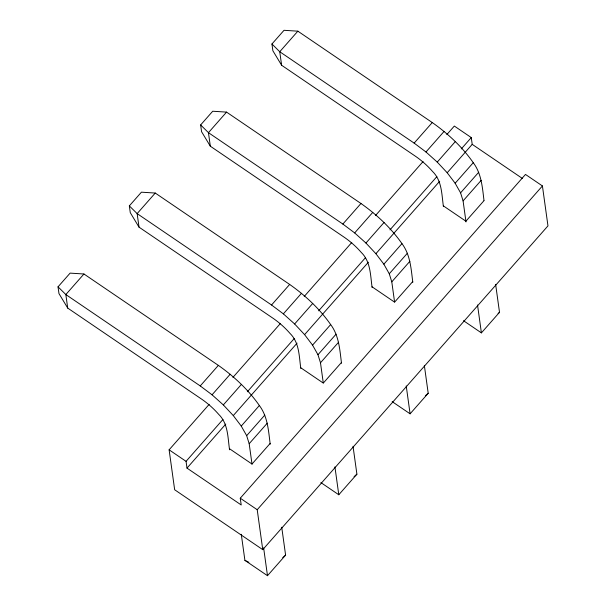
<?xml version="1.0" encoding="UTF-8"?>
<svg xmlns="http://www.w3.org/2000/svg" width="606" height="606" viewBox="0 0 606 606"><rect width="100%" height="100%" fill="white"/><g stroke="black" fill="none" stroke-linecap="round" stroke-linejoin="round"><path stroke-width="0.91" d="M229.56 449.773C227.735 437.509 228.257 423.617 218.645 414.299C213.766 408.694 208.206 403.732 202.124 399.468L67.721 308.09L58.971 293.599L58.032 286.835L70.107 273.124L83.954 273.995L218.357 365.373C234.067 376.432 248.331 389.719 259.36 405.512C267.776 416.701 268.481 430.858 270.208 444.198M300.811 368.456C299.053 356.305 299.462 342.579 289.948 333.353C285.07 327.755 279.51 322.786 273.427 318.529L139.024 227.152L130.275 212.661L129.336 205.888L141.41 192.185L155.257 193.049L289.66 284.434C305.363 295.493 319.635 308.772 330.664 324.574C339.08 335.754 339.784 349.912 341.511 363.259M372.114 287.517C370.357 275.366 370.758 261.633 361.252 252.414C356.373 246.816 350.813 241.847 344.731 237.59L210.327 146.205L201.578 131.714L200.639 124.95L212.714 111.239L226.553 112.11L360.956 203.495C376.667 214.547 390.938 227.833 401.96 243.627C410.383 254.815 411.088 268.973 412.815 282.313M443.418 206.578C441.653 194.42 442.062 180.694 432.555 171.468C427.669 165.87 422.109 160.908 416.027 156.643L281.623 65.266L272.882 50.775L271.942 44.003L284.017 30.3L297.857 31.171L432.26 122.548C447.97 133.608 462.242 146.894 473.263 162.688C481.475 173.619 482.384 187.398 483.989 200.457M83.954 273.995L65.842 294.554L67.721 308.09M155.257 193.049L137.145 213.615L139.024 227.152M226.553 112.11L208.449 132.669L210.327 146.205M297.857 31.171L279.745 51.73L281.623 65.266M58.032 286.835L65.842 294.554L200.245 385.939L218.357 365.373M129.336 205.888L137.145 213.615L271.549 304.992L289.66 284.434M200.639 124.95L208.449 132.669L342.852 224.053L360.956 203.495M271.942 44.003L279.745 51.73L414.148 143.107L432.26 122.548M200.245 385.939L212.062 394.809L230.174 374.25M271.549 304.992L283.366 313.863L301.477 293.304M342.852 224.053L354.669 232.924L372.781 212.365M414.148 143.107L425.973 151.985L444.084 131.419M169.119 449.826L186.057 461.34L186.996 468.112L241.211 504.972L240.271 498.2L525.485 174.437L542.423 185.951L547.968 225.886L262.754 549.65L174.657 489.754L169.119 449.826L209.146 404.384M232.916 377.402L280.449 323.437M304.22 296.463L351.753 242.498M375.523 215.516L423.056 161.56M446.827 134.577L454.326 126.056L471.271 137.577L472.21 144.342L522.546 178.565M252.02 464.196L249.18 443.721L246.665 435.669L241.249 426.071L233.287 415.587L223.334 404.922L241.446 384.363M323.271 382.901L320.483 362.782L317.968 354.73L312.552 345.132L304.591 334.641L294.637 323.975L312.749 303.417M394.574 301.962L391.787 281.843L389.272 273.783L383.856 264.186L375.894 253.702L365.941 243.036L384.052 222.478M466.006 221.932L463.082 200.897L460.575 192.844L455.151 183.247L447.198 172.755L437.244 162.097L455.356 141.531M186.057 461.34L222.963 419.45M247.354 391.764L294.266 338.512M318.658 310.817L365.57 257.565M389.961 229.879L436.873 176.626M461.264 148.932L471.271 137.577M186.996 468.112L225.78 424.086M233.287 415.587L297.076 343.147M304.591 334.641L368.38 262.209M375.894 253.702L439.683 181.262M447.198 172.755L472.21 144.342M241.249 426.071L259.36 405.512M312.552 345.132L330.664 324.574M383.856 264.186L401.96 243.627M455.151 183.247L473.263 162.688M246.665 435.669L264.777 415.11M317.968 354.73L336.08 334.171M389.272 273.783L407.383 253.225M460.575 192.844L478.687 172.286M249.18 443.721L267.291 423.162M320.483 362.782L338.595 342.223M391.787 281.843L409.891 261.277M463.082 200.897L481.194 180.338M270.109 443.471L251.998 464.029L229.409 448.667M341.405 362.524L323.301 383.083L300.712 367.728M412.709 281.585L394.597 302.144L372.008 286.782M484.012 200.639L465.9 221.205L443.312 205.843M262.754 549.65L257.217 509.722L542.423 185.951M241.286 534.31L244.9 560.345L267.488 575.7L285.6 555.141L281.729 527.25M320.877 482.581L338.792 494.761L356.904 474.195L353.033 446.304M392.18 401.634L410.095 413.815L428.207 393.256L424.336 365.365M463.484 320.695L481.399 332.876L499.511 312.317L495.64 284.419M498.087 313.56L499.511 312.317M425.367 395.741L428.207 393.256M354.063 476.68L356.904 474.195M282.76 557.626L285.6 555.141M244.9 560.345L248.869 562.292M240.271 498.2L257.217 509.722M425.973 151.985L437.244 162.097M354.669 232.924L365.941 243.036M283.366 313.863L294.637 323.975M212.062 394.809L223.334 404.922M477.528 304.985L481.399 332.876M406.225 385.924L410.095 413.815M334.921 466.862L338.792 494.761M263.618 547.809L267.488 575.7"/></g></svg>
